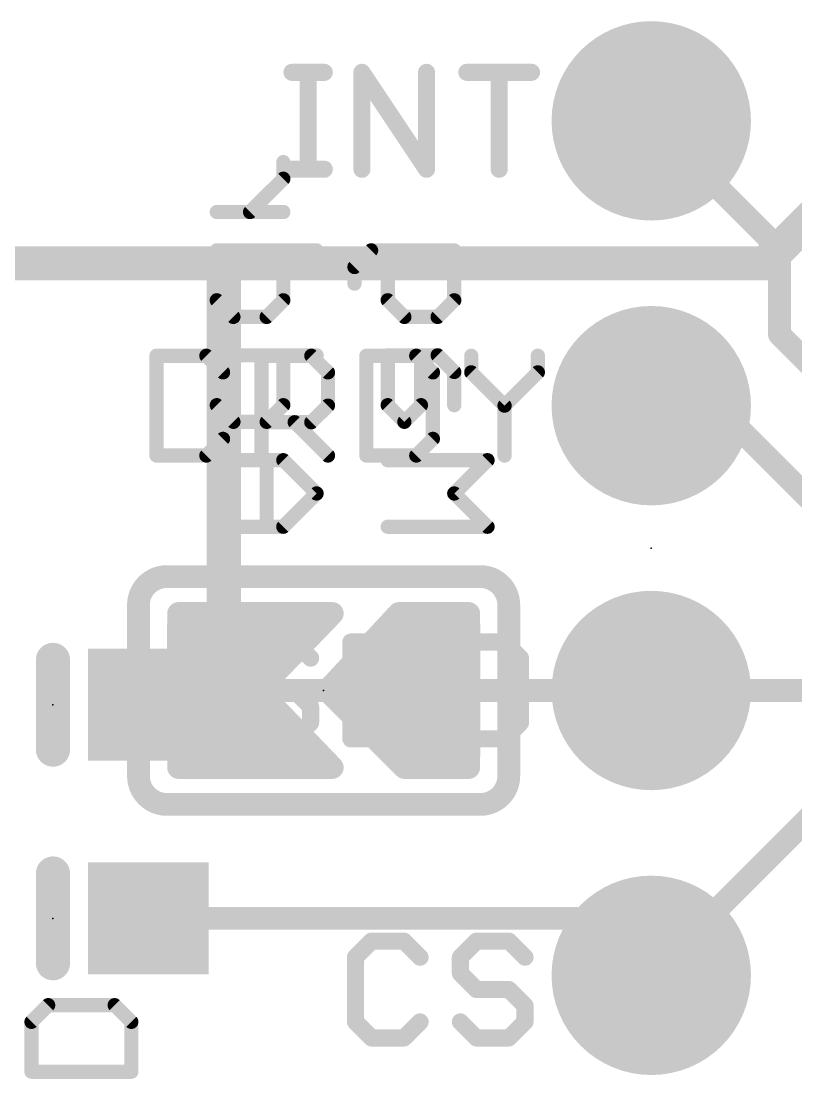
# Model space of a CAD drawing. Extents: x -6.4 to 50.9, y -4.9 to 29.2.
# Drawn here: x 13.43 to 20.34, y 6.7 to 16.13 of the extents above; entities that cross this region are included whole.
import ezdxf

# ---------------------------------------------------------------- set-up
doc = ezdxf.new("R2010")
doc.units = 0
for name, color, linetype in [('1', 12, 'CONTINUOUS'), ('16', 5, 'CONTINUOUS'), ('17', 110, 'CONTINUOUS'), ('21', 40, 'CONTINUOUS'), ('22', 6, 'CONTINUOUS'), ('23', 40, 'CONTINUOUS'), ('24', 6, 'CONTINUOUS')]:
    doc.layers.add(name, color=color, linetype=linetype)

# ---------------------------------------------------------------- blocks, each defined once
blk = doc.blocks.new('ROUNDP')
at = {"const_width": 0.5}
blk.add_lwpolyline([(0, -0.25, 1), (0, 0.25, 1), (0, -0.25)], format="xyb", dxfattribs=at)
blk = doc.blocks.new('RECT')
blk.add_solid([(-0.5, -0.5), (0.5, -0.5), (-0.5, 0.5), (0.5, 0.5)])
blk = doc.blocks.new('RECT121920X243840R50')
at = {"const_width": 0.1905}
blk.add_lwpolyline([(0.2858, -0.5715), (0.2858, 0.5715, 0.4142), (0.1905, 0.6668), (-0.1905, 0.6668, 0.4142), (-0.2858, 0.5715), (-0.2858, -0.5715, 0.4142), (-0.1905, -0.6668), (0.1905, -0.6668, 0.4142)], format="xyb", close=True, dxfattribs=at)
blk.add_solid([(-0.2159, -0.5969), (0.2159, -0.5969), (-0.2159, 0.5969), (0.2159, 0.5969)])

msp = doc.modelspace()

# ---------------------------------------------------------------- linework, layer by layer
at = {"layer": '1'}
for points, const_width in [([(20.193, 14.097), (19.05, 15.24)], 0.2032), ([(20.193, 14.097), (20.193, 13.335)], 0.2032), ([(21.348, 12.18), (20.193, 13.335)], 0.2032), ([(19.6265, 12.7), (19.05, 12.7)], 0.2032), ([(20.5763, 11.7502), (19.6265, 12.7)], 0.2032), ([(22.11, 10.68), (19.05, 7.62)], 0.2032), ([(15.113, 10.033), (15.24, 10.16)], 0.3048), ([(15.24, 10.16), (19.05, 10.16)], 0.2032), ([(20.8965, 10.16), (19.05, 10.16)], 0.2032), ([(15.113, 10.033), (14.566, 10.033)], 0.3048), ([(18.542, 8.128), (14.566, 8.128)], 0.2032), ([(19.05, 7.62), (18.542, 8.128)], 0.2032)]:
    msp.add_lwpolyline(points, dxfattribs=dict(at, const_width=const_width))
for points, const_width in [([(19.0859, 15.2759, 1), (19.0141, 15.2041)], 0.1016), ([(20.2438, 14.097, 1), (20.1422, 14.097)], 0.1016), ([(20.1571, 14.0611, 1), (20.2289, 14.1329)], 0.1016), ([(20.2289, 13.3709, 1), (20.1571, 13.2991)], 0.1016), ([(20.1422, 13.335, 1), (20.2438, 13.335)], 0.1016), ([(19.05, 12.7508, 1), (19.05, 12.6492)], 0.1016), ([(19.6624, 12.7359, 1), (19.5905, 12.6641)], 0.1016), ([(19.6265, 12.6492, 1), (19.6265, 12.7508)], 0.1016), ([(15.2939, 10.1061, 1), (15.1861, 10.2139)], 0.1524), ([(15.24, 10.2108, 1), (15.24, 10.1092)], 0.1016), ([(19.05, 10.2108, 1), (19.05, 10.1092)], 0.1016), ([(19.05, 10.1092, 1), (19.05, 10.2108)], 0.1016), ([(14.566, 10.1092, 1), (14.566, 9.9568)], 0.1524), ([(15.0591, 10.0869, 1), (15.1669, 9.9791)], 0.1524), ([(15.113, 9.9568, 1), (15.113, 10.1092)], 0.1524), ([(14.566, 8.1788, 1), (14.566, 8.0772)], 0.1016), ([(18.5779, 8.1639, 1), (18.5061, 8.0921)], 0.1016), ([(18.542, 8.0772, 1), (18.542, 8.1788)], 0.1016), ([(19.0141, 7.6559, 1), (19.0859, 7.5841)], 0.1016), ([(19.0141, 7.5841, 1), (19.0859, 7.6559)], 0.1016)]:
    msp.add_lwpolyline(points, format="xyb", dxfattribs=dict(at, const_width=const_width))
at = {"layer": '16'}
for points, const_width in [([(20.828, 14.732), (20.066, 13.97)], 0.3048), ([(15.24, 13.97), (12.573, 13.97)], 0.3048), ([(20.066, 13.97), (15.24, 13.97)], 0.3048), ([(15.24, 13.97), (15.24, 10.287)], 0.3048), ([(14.836, 9.4734), (14.836, 10.8466)], 0.2032), ([(14.836, 10.8466), (16.206, 10.8466)], 0.2032), ([(16.206, 10.8466), (15.5448, 10.16)], 0.2032), ([(16.8005, 10.8466), (16.1639, 10.16)], 0.2032), ([(17.422, 10.8466), (16.8005, 10.8466)], 0.2032), ([(17.422, 9.4734), (17.422, 10.8466)], 0.2032), ([(14.836, 10.7696), (16.1319, 10.7696)], 0.2032), ([(16.7291, 10.7696), (17.422, 10.7696)], 0.2032), ([(14.836, 10.5664), (15.9362, 10.5664)], 0.2032), ([(16.5407, 10.5664), (17.422, 10.5664)], 0.2032), ([(14.836, 10.3632), (15.7405, 10.3632)], 0.2032), ([(15.24, 10.287), (15.113, 10.16)], 0.3048), ([(16.3523, 10.3632), (17.422, 10.3632)], 0.2032), ([(14.836, 10.16), (15.5448, 10.16)], 0.2032), ([(15.5448, 10.16), (16.206, 9.4734)], 0.2032), ([(16.1639, 10.16), (16.8505, 9.4734)], 0.2032), ([(16.1639, 10.16), (17.422, 10.16)], 0.2032), ([(17.145, 10.16), (19.05, 10.16)], 0.2032), ([(14.836, 9.9568), (15.7405, 9.9568)], 0.2032), ([(16.3671, 9.9568), (17.422, 9.9568)], 0.2032), ([(14.836, 9.7536), (15.9362, 9.7536)], 0.2032), ([(16.5703, 9.7536), (17.422, 9.7536)], 0.2032), ([(14.836, 9.5504), (16.1318, 9.5504)], 0.2032), ([(16.7735, 9.5504), (17.422, 9.5504)], 0.2032), ([(16.206, 9.4734), (14.836, 9.4734)], 0.2032), ([(16.8505, 9.4734), (17.422, 9.4734)], 0.2032)]:
    msp.add_lwpolyline(points, dxfattribs=dict(at, const_width=const_width))
for points, const_width in [([(15.24, 14.0462, 1), (15.24, 13.8938)], 0.1524), ([(15.3162, 13.97, 1), (15.1638, 13.97)], 0.1524), ([(15.24, 13.8938, 1), (15.24, 14.0462)], 0.1524), ([(20.0121, 14.0239, 1), (20.1199, 13.9161)], 0.1524), ([(20.066, 13.8938, 1), (20.066, 14.0462)], 0.1524), ([(14.8868, 10.8466, 1), (14.7852, 10.8466)], 0.1016), ([(14.836, 10.8974, 1), (14.836, 10.7958)], 0.1016), ([(16.2426, 10.8114, 1), (16.1694, 10.8818)], 0.1016), ([(16.206, 10.7958, 1), (16.206, 10.8974)], 0.1016), ([(16.8005, 10.8974, 1), (16.8005, 10.7958)], 0.1016), ([(16.8378, 10.8121, 1), (16.7632, 10.8811)], 0.1016), ([(17.4728, 10.8466, 1), (17.3712, 10.8466)], 0.1016), ([(17.422, 10.7958, 1), (17.422, 10.8974)], 0.1016), ([(14.836, 10.8204, 1), (14.836, 10.7188)], 0.1016), ([(16.1319, 10.7188, 1), (16.1319, 10.8204)], 0.1016), ([(16.7291, 10.8204, 1), (16.7291, 10.7188)], 0.1016), ([(17.422, 10.7188, 1), (17.422, 10.8204)], 0.1016), ([(14.836, 10.6172, 1), (14.836, 10.5156)], 0.1016), ([(15.9362, 10.5156, 1), (15.9362, 10.6172)], 0.1016), ([(16.5407, 10.6172, 1), (16.5407, 10.5156)], 0.1016), ([(17.422, 10.5156, 1), (17.422, 10.6172)], 0.1016), ([(14.836, 10.414, 1), (14.836, 10.3124)], 0.1016), ([(15.2939, 10.2331, 1), (15.1861, 10.3409)], 0.1524), ([(15.7405, 10.3124, 1), (15.7405, 10.414)], 0.1016), ([(16.3523, 10.414, 1), (16.3523, 10.3124)], 0.1016), ([(17.422, 10.3124, 1), (17.422, 10.414)], 0.1016), ([(15.0591, 10.2139, 1), (15.1669, 10.1061)], 0.1524), ([(15.1638, 10.287, 1), (15.3162, 10.287)], 0.1524), ([(14.836, 10.2108, 1), (14.836, 10.1092)], 0.1016), ([(15.5814, 10.1952, 1), (15.5082, 10.1248)], 0.1016), ([(15.5082, 10.1952, 1), (15.5814, 10.1248)], 0.1016), ([(15.5448, 10.1092, 1), (15.5448, 10.2108)], 0.1016), ([(16.1998, 10.1959, 1), (16.128, 10.1241)], 0.1016), ([(16.1639, 10.2108, 1), (16.1639, 10.1092)], 0.1016), ([(16.1266, 10.1945, 1), (16.2012, 10.1255)], 0.1016), ([(17.145, 10.2108, 1), (17.145, 10.1092)], 0.1016), ([(17.422, 10.1092, 1), (17.422, 10.2108)], 0.1016), ([(19.05, 10.1092, 1), (19.05, 10.2108)], 0.1016), ([(14.836, 10.0076, 1), (14.836, 9.906)], 0.1016), ([(15.7405, 9.906, 1), (15.7405, 10.0076)], 0.1016), ([(16.3671, 10.0076, 1), (16.3671, 9.906)], 0.1016), ([(17.422, 9.906, 1), (17.422, 10.0076)], 0.1016), ([(14.836, 9.8044, 1), (14.836, 9.7028)], 0.1016), ([(15.9362, 9.7028, 1), (15.9362, 9.8044)], 0.1016), ([(16.5703, 9.8044, 1), (16.5703, 9.7028)], 0.1016), ([(17.422, 9.7028, 1), (17.422, 9.8044)], 0.1016), ([(14.836, 9.6012, 1), (14.836, 9.4996)], 0.1016), ([(16.1318, 9.4996, 1), (16.1318, 9.6012)], 0.1016), ([(16.7735, 9.6012, 1), (16.7735, 9.4996)], 0.1016), ([(17.422, 9.4996, 1), (17.422, 9.6012)], 0.1016), ([(14.836, 9.5242, 1), (14.836, 9.4226)], 0.1016), ([(16.1694, 9.4382, 1), (16.2426, 9.5086)], 0.1016), ([(16.206, 9.4226, 1), (16.206, 9.5242)], 0.1016), ([(16.8505, 9.5242, 1), (16.8505, 9.4226)], 0.1016), ([(16.8146, 9.4375, 1), (16.8864, 9.5093)], 0.1016), ([(17.422, 9.4226, 1), (17.422, 9.5242)], 0.1016), ([(14.7852, 9.4734, 1), (14.8868, 9.4734)], 0.1016), ([(17.3712, 9.4734, 1), (17.4728, 9.4734)], 0.1016)]:
    msp.add_lwpolyline(points, format="xyb", dxfattribs=dict(at, const_width=const_width))
at = {"layer": '21'}
for points, const_width in [([(15.8468, 15.6725), (16.135, 15.6725)], 0.1524), ([(15.9909, 14.8082), (15.9909, 15.6725)], 0.1524), ([(16.4705, 14.8082), (16.4705, 15.6725)], 0.1524), ([(16.4705, 15.6725), (17.0467, 14.8082)], 0.1524), ([(17.0467, 14.8082), (17.0467, 15.6725)], 0.1524), ([(17.406, 15.6725), (17.9823, 15.6725)], 0.1524), ([(17.6942, 14.8082), (17.6942, 15.6725)], 0.1524), ([(15.8468, 14.8082), (16.135, 14.8082)], 0.1524), ([(14.639, 13.1453), (14.639, 12.2555)], 0.127), ([(15.0838, 13.1453), (14.639, 13.1453)], 0.127), ([(15.2321, 12.997), (15.0838, 13.1453)], 0.127), ([(15.5745, 12.2555), (15.5745, 13.1453)], 0.127), ([(15.5745, 13.1453), (16.0194, 13.1453)], 0.127), ([(16.0194, 13.1453), (16.1677, 12.997)], 0.127), ([(16.51, 13.1453), (16.51, 12.2555)], 0.127), ([(16.9549, 13.1453), (16.51, 13.1453)], 0.127), ([(17.1032, 12.997), (16.9549, 13.1453)], 0.127), ([(17.4455, 13.1453), (17.4455, 12.997)], 0.127), ([(18.0387, 12.997), (18.0387, 13.1453)], 0.127), ([(15.2321, 12.4038), (15.2321, 12.997)], 0.127), ([(16.1677, 12.997), (16.1677, 12.7004)], 0.127), ([(17.1032, 12.4038), (17.1032, 12.997)], 0.127), ([(17.4455, 12.997), (17.7421, 12.7004)], 0.127), ([(17.7421, 12.7004), (18.0387, 12.997)], 0.127), ([(16.1677, 12.7004), (16.0194, 12.5521)], 0.127), ([(17.7421, 12.7004), (17.7421, 12.2555)], 0.127), ([(16.0194, 12.5521), (15.5745, 12.5521)], 0.127), ([(15.8711, 12.5521), (16.1677, 12.2555)], 0.127), ([(15.0838, 12.2555), (15.2321, 12.4038)], 0.127), ([(16.9549, 12.2555), (17.1032, 12.4038)], 0.127), ([(14.639, 12.2555), (15.0838, 12.2555)], 0.127), ([(16.51, 12.2555), (16.9549, 12.2555)], 0.127), ([(15.581, 10.5925), (15.4369, 10.4485)], 0.1524), ([(15.8691, 10.5925), (15.581, 10.5925)], 0.1524), ([(16.0131, 10.4485), (15.8691, 10.5925)], 0.1524), ([(16.3724, 10.5925), (16.3724, 9.7282)], 0.1524), ([(16.8046, 10.5925), (16.3724, 10.5925)], 0.1524), ([(16.9487, 10.4485), (16.8046, 10.5925)], 0.1524), ([(17.452, 10.5925), (17.308, 10.4485)], 0.1524), ([(17.7401, 10.5925), (17.452, 10.5925)], 0.1524), ([(17.8842, 10.4485), (17.7401, 10.5925)], 0.1524), ([(13.716, 10.433), (13.716, 9.633)], 0.3048), ([(15.4369, 10.4485), (15.4369, 10.3044)], 0.1524), ([(16.9487, 9.8723), (16.9487, 10.4485)], 0.1524), ([(17.308, 10.4485), (17.308, 9.8723)], 0.1524), ([(17.8842, 9.8723), (17.8842, 10.4485)], 0.1524), ([(15.4369, 10.3044), (15.581, 10.1604)], 0.1524), ([(15.581, 10.1604), (15.8691, 10.1604)], 0.1524), ([(15.8691, 10.1604), (16.0131, 10.0163)], 0.1524), ([(16.0131, 10.0163), (16.0131, 9.8723)], 0.1524), ([(15.581, 9.7282), (15.4369, 9.8723)], 0.1524), ([(16.0131, 9.8723), (15.8691, 9.7282)], 0.1524), ([(16.8046, 9.7282), (16.9487, 9.8723)], 0.1524), ([(17.308, 9.8723), (17.452, 9.7282)], 0.1524), ([(17.7401, 9.7282), (17.8842, 9.8723)], 0.1524), ([(15.8691, 9.7282), (15.581, 9.7282)], 0.1524), ([(16.3724, 9.7282), (16.8046, 9.7282)], 0.1524), ([(17.452, 9.7282), (17.7401, 9.7282)], 0.1524), ([(13.716, 7.728), (13.716, 8.528)], 0.3048), ([(16.5567, 7.9255), (16.4127, 7.7815)], 0.1524), ([(16.8449, 7.9255), (16.5567, 7.9255)], 0.1524), ([(16.9889, 7.7815), (16.8449, 7.9255)], 0.1524), ([(17.4923, 7.9255), (17.3482, 7.7815)], 0.1524), ([(17.7804, 7.9255), (17.4923, 7.9255)], 0.1524), ([(17.9244, 7.7815), (17.7804, 7.9255)], 0.1524), ([(16.4127, 7.7815), (16.4127, 7.2053)], 0.1524), ([(17.3482, 7.7815), (17.3482, 7.6374)], 0.1524), ([(17.3482, 7.6374), (17.4923, 7.4934)], 0.1524), ([(17.4923, 7.4934), (17.7804, 7.4934)], 0.1524), ([(17.7804, 7.4934), (17.9244, 7.3493)], 0.1524), ([(13.673, 7.3537), (13.5247, 7.2054)], 0.127), ([(14.2662, 7.3537), (13.673, 7.3537)], 0.127), ([(14.4145, 7.2054), (14.2662, 7.3537)], 0.127), ([(17.9244, 7.3493), (17.9244, 7.2053)], 0.1524), ([(13.5247, 7.2054), (13.5247, 6.7605)], 0.127), ([(14.4145, 6.7605), (14.4145, 7.2054)], 0.127), ([(16.4127, 7.2053), (16.5567, 7.0612)], 0.1524), ([(16.8449, 7.0612), (16.9889, 7.2053)], 0.1524), ([(17.4923, 7.0612), (17.3482, 7.2053)], 0.1524), ([(17.9244, 7.2053), (17.7804, 7.0612)], 0.1524), ([(16.5567, 7.0612), (16.8449, 7.0612)], 0.1524), ([(17.7804, 7.0612), (17.4923, 7.0612)], 0.1524), ([(13.5247, 6.7605), (14.4145, 6.7605)], 0.127)]:
    msp.add_lwpolyline(points, dxfattribs=dict(at, const_width=const_width))
for points, const_width in [([(15.8468, 15.7106, 1), (15.8468, 15.6344)], 0.0762), ([(16.029, 15.6725, 1), (15.9528, 15.6725)], 0.0762), ([(16.135, 15.6344, 1), (16.135, 15.7106)], 0.0762), ([(16.5022, 15.6937, 1), (16.4388, 15.6514)], 0.0762), ([(16.5086, 15.6725, 1), (16.4324, 15.6725)], 0.0762), ([(17.0848, 15.6725, 1), (17.0086, 15.6725)], 0.0762), ([(17.406, 15.7106, 1), (17.406, 15.6344)], 0.0762), ([(17.7323, 15.6725, 1), (17.6561, 15.6725)], 0.0762), ([(17.9823, 15.6344, 1), (17.9823, 15.7106)], 0.0762), ([(15.8468, 14.8463, 1), (15.8468, 14.7701)], 0.0762), ([(15.9528, 14.8082, 1), (16.029, 14.8082)], 0.0762), ([(16.135, 14.7701, 1), (16.135, 14.8463)], 0.0762), ([(16.4324, 14.8082, 1), (16.5086, 14.8082)], 0.0762), ([(17.0086, 14.8082, 1), (17.0848, 14.8082)], 0.0762), ([(17.015, 14.7871, 1), (17.0784, 14.8293)], 0.0762), ([(17.6561, 14.8082, 1), (17.7323, 14.8082)], 0.0762), ([(14.6707, 13.1453, 1), (14.6072, 13.1453)], 0.0635), ([(14.639, 13.177, 1), (14.639, 13.1135)], 0.0635), ([(15.1063, 13.1677, 1), (15.0614, 13.1228)], 0.0635), ([(15.0838, 13.1135, 1), (15.0838, 13.177)], 0.0635), ([(15.6062, 13.1453, 1), (15.5427, 13.1453)], 0.0635), ([(15.5745, 13.177, 1), (15.5745, 13.1135)], 0.0635), ([(16.0418, 13.1677, 1), (15.9969, 13.1228)], 0.0635), ([(16.0194, 13.1135, 1), (16.0194, 13.177)], 0.0635), ([(16.51, 13.177, 1), (16.51, 13.1135)], 0.0635), ([(16.5418, 13.1453, 1), (16.4783, 13.1453)], 0.0635), ([(16.9773, 13.1677, 1), (16.9324, 13.1228)], 0.0635), ([(16.9549, 13.1135, 1), (16.9549, 13.177)], 0.0635), ([(17.4773, 13.1453, 1), (17.4138, 13.1453)], 0.0635), ([(18.0704, 13.1453, 1), (18.0069, 13.1453)], 0.0635), ([(15.2639, 12.997, 1), (15.2004, 12.997)], 0.0635), ([(15.2097, 12.9745, 1), (15.2546, 13.0194)], 0.0635), ([(16.1994, 12.997, 1), (16.1359, 12.997)], 0.0635), ([(16.1452, 12.9745, 1), (16.1901, 13.0194)], 0.0635), ([(17.1349, 12.997, 1), (17.0714, 12.997)], 0.0635), ([(17.0807, 12.9745, 1), (17.1256, 13.0194)], 0.0635), ([(17.4138, 12.997, 1), (17.4773, 12.997)], 0.0635), ([(17.468, 13.0194, 1), (17.4231, 12.9745)], 0.0635), ([(18.0069, 12.997, 1), (18.0704, 12.997)], 0.0635), ([(18.0611, 12.9745, 1), (18.0162, 13.0194)], 0.0635), ([(16.1901, 12.6779, 1), (16.1452, 12.7228)], 0.0635), ([(17.7739, 12.7004, 1), (17.7104, 12.7004)], 0.0635), ([(17.7197, 12.7228, 1), (17.7646, 12.6779)], 0.0635), ([(17.7197, 12.6779, 1), (17.7646, 12.7228)], 0.0635), ([(16.1359, 12.7004, 1), (16.1994, 12.7004)], 0.0635), ([(15.5745, 12.5838, 1), (15.5745, 12.5203)], 0.0635), ([(15.8935, 12.5745, 1), (15.8486, 12.5296)], 0.0635), ([(15.9969, 12.5745, 1), (16.0418, 12.5296)], 0.0635), ([(16.0194, 12.5203, 1), (16.0194, 12.5838)], 0.0635), ([(15.2546, 12.3813, 1), (15.2097, 12.4262)], 0.0635), ([(17.1256, 12.3813, 1), (17.0807, 12.4262)], 0.0635), ([(15.2004, 12.4038, 1), (15.2639, 12.4038)], 0.0635), ([(17.0714, 12.4038, 1), (17.1349, 12.4038)], 0.0635), ([(14.639, 12.2873, 1), (14.639, 12.2238)], 0.0635), ([(14.6072, 12.2555, 1), (14.6707, 12.2555)], 0.0635), ([(15.0614, 12.278, 1), (15.1063, 12.233)], 0.0635), ([(15.0838, 12.2238, 1), (15.0838, 12.2873)], 0.0635), ([(15.5427, 12.2555, 1), (15.6062, 12.2555)], 0.0635), ([(16.1452, 12.233, 1), (16.1901, 12.278)], 0.0635), ([(16.51, 12.2873, 1), (16.51, 12.2238)], 0.0635), ([(16.4783, 12.2555, 1), (16.5418, 12.2555)], 0.0635), ([(16.9324, 12.278, 1), (16.9773, 12.233)], 0.0635), ([(16.9549, 12.2238, 1), (16.9549, 12.2873)], 0.0635), ([(17.7104, 12.2555, 1), (17.7739, 12.2555)], 0.0635), ([(15.581, 10.6306, 1), (15.581, 10.5544)], 0.0762), ([(15.6079, 10.5656, 1), (15.554, 10.6195)], 0.0762), ([(15.896, 10.6195, 1), (15.8421, 10.5656)], 0.0762), ([(15.8691, 10.5544, 1), (15.8691, 10.6306)], 0.0762), ([(16.4105, 10.5925, 1), (16.3343, 10.5925)], 0.0762), ([(16.3724, 10.6306, 1), (16.3724, 10.5544)], 0.0762), ([(16.8316, 10.6195, 1), (16.7777, 10.5656)], 0.0762), ([(16.8046, 10.5544, 1), (16.8046, 10.6306)], 0.0762), ([(17.452, 10.6306, 1), (17.452, 10.5544)], 0.0762), ([(17.479, 10.5656, 1), (17.4251, 10.6195)], 0.0762), ([(17.7671, 10.6195, 1), (17.7132, 10.5656)], 0.0762), ([(17.7401, 10.5544, 1), (17.7401, 10.6306)], 0.0762), ([(13.7922, 10.433, 1), (13.6398, 10.433)], 0.1524), ([(15.475, 10.4485, 1), (15.3988, 10.4485)], 0.0762), ([(15.41, 10.4754, 1), (15.4639, 10.4215)], 0.0762), ([(15.9862, 10.4215, 1), (16.0401, 10.4754)], 0.0762), ([(16.9868, 10.4485, 1), (16.9106, 10.4485)], 0.0762), ([(16.9217, 10.4215, 1), (16.9756, 10.4754)], 0.0762), ([(17.281, 10.4754, 1), (17.3349, 10.4215)], 0.0762), ([(17.3461, 10.4485, 1), (17.2699, 10.4485)], 0.0762), ([(17.9223, 10.4485, 1), (17.8461, 10.4485)], 0.0762), ([(17.8572, 10.4215, 1), (17.9111, 10.4754)], 0.0762), ([(15.4639, 10.3314, 1), (15.41, 10.2775)], 0.0762), ([(15.3988, 10.3044, 1), (15.475, 10.3044)], 0.0762), ([(15.581, 10.1985, 1), (15.581, 10.1223)], 0.0762), ([(15.554, 10.1334, 1), (15.6079, 10.1873)], 0.0762), ([(15.896, 10.1873, 1), (15.8421, 10.1334)], 0.0762), ([(15.8691, 10.1223, 1), (15.8691, 10.1985)], 0.0762), ([(16.0512, 10.0163, 1), (15.975, 10.0163)], 0.0762), ([(15.9862, 9.9894, 1), (16.0401, 10.0433)], 0.0762), ([(15.4639, 9.8992, 1), (15.41, 9.8453)], 0.0762), ([(15.975, 9.8723, 1), (16.0512, 9.8723)], 0.0762), ([(16.0401, 9.8453, 1), (15.9862, 9.8992)], 0.0762), ([(16.9106, 9.8723, 1), (16.9868, 9.8723)], 0.0762), ([(16.9756, 9.8453, 1), (16.9217, 9.8992)], 0.0762), ([(17.3349, 9.8992, 1), (17.281, 9.8453)], 0.0762), ([(17.2699, 9.8723, 1), (17.3461, 9.8723)], 0.0762), ([(17.8461, 9.8723, 1), (17.9223, 9.8723)], 0.0762), ([(17.9111, 9.8453, 1), (17.8572, 9.8992)], 0.0762), ([(15.581, 9.7663, 1), (15.581, 9.6901)], 0.0762), ([(15.554, 9.7013, 1), (15.6079, 9.7551)], 0.0762), ([(15.8421, 9.7551, 1), (15.896, 9.7013)], 0.0762), ([(15.8691, 9.6901, 1), (15.8691, 9.7663)], 0.0762), ([(16.3724, 9.7663, 1), (16.3724, 9.6901)], 0.0762), ([(16.3343, 9.7282, 1), (16.4105, 9.7282)], 0.0762), ([(16.7777, 9.7551, 1), (16.8316, 9.7013)], 0.0762), ([(16.8046, 9.6901, 1), (16.8046, 9.7663)], 0.0762), ([(17.452, 9.7663, 1), (17.452, 9.6901)], 0.0762), ([(17.4251, 9.7013, 1), (17.479, 9.7551)], 0.0762), ([(17.7132, 9.7551, 1), (17.7671, 9.7013)], 0.0762), ([(17.7401, 9.6901, 1), (17.7401, 9.7663)], 0.0762), ([(13.6398, 9.633, 1), (13.7922, 9.633)], 0.1524), ([(13.7922, 8.528, 1), (13.6398, 8.528)], 0.1524), ([(16.5567, 7.9636, 1), (16.5567, 7.8874)], 0.0762), ([(16.5837, 7.8986, 1), (16.5298, 7.9525)], 0.0762), ([(16.8718, 7.9525, 1), (16.8179, 7.8986)], 0.0762), ([(16.8449, 7.8874, 1), (16.8449, 7.9636)], 0.0762), ([(17.4923, 7.9636, 1), (17.4923, 7.8874)], 0.0762), ([(17.5192, 7.8986, 1), (17.4653, 7.9525)], 0.0762), ([(17.8073, 7.9525, 1), (17.7534, 7.8986)], 0.0762), ([(17.7804, 7.8874, 1), (17.7804, 7.9636)], 0.0762), ([(16.3857, 7.8084, 1), (16.4396, 7.7545)], 0.0762), ([(16.4508, 7.7815, 1), (16.3746, 7.7815)], 0.0762), ([(16.962, 7.7545, 1), (17.0158, 7.8084)], 0.0762), ([(17.3863, 7.7815, 1), (17.3101, 7.7815)], 0.0762), ([(17.3213, 7.8084, 1), (17.3751, 7.7545)], 0.0762), ([(17.8975, 7.7545, 1), (17.9514, 7.8084)], 0.0762), ([(13.6398, 7.728, 1), (13.7922, 7.728)], 0.1524), ([(17.3751, 7.6644, 1), (17.3213, 7.6105)], 0.0762), ([(17.3101, 7.6374, 1), (17.3863, 7.6374)], 0.0762), ([(17.4923, 7.5315, 1), (17.4923, 7.4553)], 0.0762), ([(17.4653, 7.4664, 1), (17.5192, 7.5203)], 0.0762), ([(17.8073, 7.5203, 1), (17.7534, 7.4664)], 0.0762), ([(17.7804, 7.4553, 1), (17.7804, 7.5315)], 0.0762), ([(13.673, 7.3855, 1), (13.673, 7.322)], 0.0635), ([(13.6955, 7.3313, 1), (13.6506, 7.3762)], 0.0635), ([(14.2887, 7.3762, 1), (14.2438, 7.3313)], 0.0635), ([(14.2662, 7.322, 1), (14.2662, 7.3855)], 0.0635), ([(17.9625, 7.3493, 1), (17.8863, 7.3493)], 0.0762), ([(17.8975, 7.3224, 1), (17.9514, 7.3763)], 0.0762), ([(13.5565, 7.2054, 1), (13.493, 7.2054)], 0.0635), ([(14.4463, 7.2054, 1), (14.3827, 7.2054)], 0.0635), ([(16.4396, 7.2322, 1), (16.3857, 7.1783)], 0.0762), ([(17.0158, 7.1783, 1), (16.962, 7.2322)], 0.0762), ([(17.3751, 7.2322, 1), (17.3213, 7.1783)], 0.0762), ([(17.9514, 7.1783, 1), (17.8975, 7.2322)], 0.0762), ([(13.5023, 7.2279, 1), (13.5472, 7.183)], 0.0635), ([(14.392, 7.183, 1), (14.437, 7.2279)], 0.0635), ([(16.3746, 7.2053, 1), (16.4508, 7.2053)], 0.0762), ([(17.8863, 7.2053, 1), (17.9625, 7.2053)], 0.0762), ([(16.5567, 7.0993, 1), (16.5567, 7.0231)], 0.0762), ([(16.5298, 7.0343, 1), (16.5837, 7.0881)], 0.0762), ([(16.8179, 7.0881, 1), (16.8718, 7.0343)], 0.0762), ([(16.8449, 7.0231, 1), (16.8449, 7.0993)], 0.0762), ([(17.4923, 7.0993, 1), (17.4923, 7.0231)], 0.0762), ([(17.4653, 7.0343, 1), (17.5192, 7.0881)], 0.0762), ([(17.7534, 7.0881, 1), (17.8073, 7.0343)], 0.0762), ([(17.7804, 7.0231, 1), (17.7804, 7.0993)], 0.0762), ([(13.5247, 6.7923, 1), (13.5247, 6.7288)], 0.0635), ([(13.493, 6.7605, 1), (13.5565, 6.7605)], 0.0635), ([(14.3827, 6.7605, 1), (14.4463, 6.7605)], 0.0635), ([(14.4145, 6.7288, 1), (14.4145, 6.7923)], 0.0635)]:
    msp.add_lwpolyline(points, format="xyb", dxfattribs=dict(at, const_width=const_width))
at = {"layer": '22'}
for points, const_width in [([(15.8014, 14.8719, 1), (15.7379, 14.8719)], 0.0635), ([(15.7379, 14.7236, 1), (15.8014, 14.7236)], 0.0635), ([(15.7921, 14.7012, 1), (15.7472, 14.7461)], 0.0635), ([(15.1765, 14.4588, 1), (15.1765, 14.3953)], 0.0635), ([(15.4506, 14.4495, 1), (15.4955, 14.4046)], 0.0635), ([(15.7697, 14.3953, 1), (15.7697, 14.4588)], 0.0635), ([(15.1765, 14.1165, 1), (15.1765, 14.053)], 0.0635), ([(15.2083, 14.0847, 1), (15.1448, 14.0847)], 0.0635), ([(15.8014, 14.0847, 1), (15.7379, 14.0847)], 0.0635), ([(16.0663, 14.053, 1), (16.0663, 14.1165)], 0.0635), ([(16.5522, 14.1165, 1), (16.5522, 14.053)], 0.0635), ([(16.5747, 14.0623, 1), (16.5298, 14.1072)], 0.0635), ([(16.7323, 14.0847, 1), (16.6688, 14.0847)], 0.0635), ([(17.3254, 14.0847, 1), (17.2619, 14.0847)], 0.0635), ([(17.2937, 14.053, 1), (17.2937, 14.1165)], 0.0635), ([(16.4357, 13.9364, 1), (16.3722, 13.9364)], 0.0635), ([(16.3815, 13.9589, 1), (16.4264, 13.914)], 0.0635), ([(16.3722, 13.7881, 1), (16.4357, 13.7881)], 0.0635), ([(15.199, 13.6623, 1), (15.154, 13.6174)], 0.0635), ([(15.7921, 13.6174, 1), (15.7472, 13.6623)], 0.0635), ([(16.723, 13.6623, 1), (16.678, 13.6174)], 0.0635), ([(17.3161, 13.6174, 1), (17.2712, 13.6623)], 0.0635), ([(15.1448, 13.6398, 1), (15.2083, 13.6398)], 0.0635), ([(15.7379, 13.6398, 1), (15.8014, 13.6398)], 0.0635), ([(16.6688, 13.6398, 1), (16.7323, 13.6398)], 0.0635), ([(17.2619, 13.6398, 1), (17.3254, 13.6398)], 0.0635), ([(15.3248, 13.5233, 1), (15.3248, 13.4598)], 0.0635), ([(15.3023, 13.4691, 1), (15.3472, 13.514)], 0.0635), ([(15.5989, 13.514, 1), (15.6438, 13.4691)], 0.0635), ([(15.6214, 13.4598, 1), (15.6214, 13.5233)], 0.0635), ([(16.8488, 13.5233, 1), (16.8488, 13.4598)], 0.0635), ([(16.8263, 13.4691, 1), (16.8712, 13.514)], 0.0635), ([(17.1229, 13.514, 1), (17.1678, 13.4691)], 0.0635), ([(17.1454, 13.4598, 1), (17.1454, 13.5233)], 0.0635), ([(15.2083, 13.1492, 1), (15.1448, 13.1492)], 0.0635), ([(15.1765, 13.1809, 1), (15.1765, 13.1174)], 0.0635), ([(15.8014, 13.1492, 1), (15.7379, 13.1492)], 0.0635), ([(16.0663, 13.1174, 1), (16.0663, 13.1809)], 0.0635), ([(16.7005, 13.1809, 1), (16.7005, 13.1174)], 0.0635), ([(16.7323, 13.1492, 1), (16.6688, 13.1492)], 0.0635), ([(17.0288, 13.1492, 1), (16.9653, 13.1492)], 0.0635), ([(17.1678, 13.1716, 1), (17.1229, 13.1267)], 0.0635), ([(17.1454, 13.1174, 1), (17.1454, 13.1809)], 0.0635), ([(17.3254, 13.0009, 1), (17.2619, 13.0009)], 0.0635), ([(17.2712, 12.9784, 1), (17.3161, 13.0233)], 0.0635), ([(15.199, 12.7268, 1), (15.154, 12.6819)], 0.0635), ([(15.1448, 12.7043, 1), (15.2083, 12.7043)], 0.0635), ([(15.7379, 12.7043, 1), (15.8014, 12.7043)], 0.0635), ([(15.7921, 12.6819, 1), (15.7472, 12.7268)], 0.0635), ([(16.723, 12.7268, 1), (16.678, 12.6819)], 0.0635), ([(16.6688, 12.7043, 1), (16.7323, 12.7043)], 0.0635), ([(16.9653, 12.7043, 1), (17.0288, 12.7043)], 0.0635), ([(17.0195, 12.6819, 1), (16.9746, 12.7268)], 0.0635), ([(17.2619, 12.7043, 1), (17.3254, 12.7043)], 0.0635), ([(15.3248, 12.5878, 1), (15.3248, 12.5243)], 0.0635), ([(15.3023, 12.5336, 1), (15.3472, 12.5785)], 0.0635), ([(15.5989, 12.5785, 1), (15.6438, 12.5336)], 0.0635), ([(15.6214, 12.5243, 1), (15.6214, 12.5878)], 0.0635), ([(16.8263, 12.5785, 1), (16.8712, 12.5336)], 0.0635), ([(16.8263, 12.5336, 1), (16.8712, 12.5785)], 0.0635), ([(15.1765, 12.2454, 1), (15.1765, 12.1819)], 0.0635), ([(15.6531, 12.2137, 1), (15.5896, 12.2137)], 0.0635), ([(15.7921, 12.2361, 1), (15.7472, 12.1912)], 0.0635), ([(15.7697, 12.1819, 1), (15.7697, 12.2454)], 0.0635), ([(16.7005, 12.2454, 1), (16.7005, 12.1819)], 0.0635), ([(17.6127, 12.1912, 1), (17.5678, 12.2361)], 0.0635), ([(17.5903, 12.1819, 1), (17.5903, 12.2454)], 0.0635), ([(16.0887, 11.8946, 1), (16.0438, 11.9395)], 0.0635), ([(17.3161, 11.9395, 1), (17.2712, 11.8946)], 0.0635), ([(16.0438, 11.8946, 1), (16.0887, 11.9395)], 0.0635), ([(17.2712, 11.9395, 1), (17.3161, 11.8946)], 0.0635), ([(15.1765, 11.6523, 1), (15.1765, 11.5887)], 0.0635), ([(15.5896, 11.6205, 1), (15.6531, 11.6205)], 0.0635), ([(15.7472, 11.643, 1), (15.7921, 11.598)], 0.0635), ([(15.7697, 11.5887, 1), (15.7697, 11.6523)], 0.0635), ([(16.7005, 11.6523, 1), (16.7005, 11.5887)], 0.0635), ([(17.5678, 11.598, 1), (17.6127, 11.643)], 0.0635), ([(17.5903, 11.5887, 1), (17.5903, 11.6523)], 0.0635), ([(14.732, 11.176, 0.4142), (14.478, 10.922)], 0.2032), ([(14.732, 11.2268, 1), (14.732, 11.1252)], 0.1016), ([(14.732, 11.1252, 1), (14.732, 11.2268)], 0.1016), ([(17.78, 10.922, 0.4142), (17.526, 11.176)], 0.2032), ([(17.526, 11.2268, 1), (17.526, 11.1252)], 0.1016), ([(17.526, 11.1252, 1), (17.526, 11.2268)], 0.1016), ([(14.5288, 10.922, 1), (14.4272, 10.922)], 0.1016), ([(14.4272, 10.922, 1), (14.5288, 10.922)], 0.1016), ([(17.8308, 10.922, 1), (17.7292, 10.922)], 0.1016), ([(17.7292, 10.922, 1), (17.8308, 10.922)], 0.1016), ([(14.478, 9.398, 0.4142), (14.732, 9.144)], 0.2032), ([(14.5288, 9.398, 1), (14.4272, 9.398)], 0.1016), ([(14.4272, 9.398, 1), (14.5288, 9.398)], 0.1016), ([(17.526, 9.144, 0.4142), (17.78, 9.398)], 0.2032), ([(17.8308, 9.398, 1), (17.7292, 9.398)], 0.1016), ([(17.7292, 9.398, 1), (17.8308, 9.398)], 0.1016), ([(14.732, 9.1948, 1), (14.732, 9.0932)], 0.1016), ([(14.732, 9.0932, 1), (14.732, 9.1948)], 0.1016), ([(17.526, 9.1948, 1), (17.526, 9.0932)], 0.1016), ([(17.526, 9.0932, 1), (17.526, 9.1948)], 0.1016)]:
    msp.add_lwpolyline(points, format="xyb", dxfattribs=dict(at, const_width=const_width))
for points, const_width in [([(15.7697, 14.7236), (15.7697, 14.8719)], 0.127), ([(15.4731, 14.4271), (15.7697, 14.7236)], 0.127), ([(15.1765, 14.4271), (15.7697, 14.4271)], 0.127), ([(16.0663, 14.0847), (15.1765, 14.0847)], 0.127), ([(15.1765, 14.0847), (15.1765, 13.6398)], 0.127), ([(15.7697, 13.6398), (15.7697, 14.0847)], 0.127), ([(16.4039, 13.9364), (16.5522, 14.0847)], 0.127), ([(16.5522, 14.0847), (17.2937, 14.0847)], 0.127), ([(16.7005, 13.6398), (16.7005, 14.0847)], 0.127), ([(17.2937, 14.0847), (17.2937, 13.6398)], 0.127), ([(16.4039, 13.7881), (16.4039, 13.9364)], 0.127), ([(15.1765, 13.6398), (15.3248, 13.4915)], 0.127), ([(15.6214, 13.4915), (15.7697, 13.6398)], 0.127), ([(16.8488, 13.4915), (16.7005, 13.6398)], 0.127), ([(17.2937, 13.6398), (17.1454, 13.4915)], 0.127), ([(15.3248, 13.4915), (15.6214, 13.4915)], 0.127), ([(17.1454, 13.4915), (16.8488, 13.4915)], 0.127), ([(16.0663, 13.1492), (15.1765, 13.1492)], 0.127), ([(15.1765, 13.1492), (15.1765, 12.7043)], 0.127), ([(15.7697, 12.7043), (15.7697, 13.1492)], 0.127), ([(17.1454, 13.1492), (16.7005, 13.1492)], 0.127), ([(16.7005, 13.1492), (16.7005, 12.7043)], 0.127), ([(16.9971, 12.7043), (16.9971, 13.1492)], 0.127), ([(17.2937, 13.0009), (17.1454, 13.1492)], 0.127), ([(17.2937, 12.7043), (17.2937, 13.0009)], 0.127), ([(15.1765, 12.7043), (15.3248, 12.556)], 0.127), ([(15.6214, 12.556), (15.7697, 12.7043)], 0.127), ([(16.7005, 12.7043), (16.8488, 12.556)], 0.127), ([(16.8488, 12.556), (16.9971, 12.7043)], 0.127), ([(15.3248, 12.556), (15.6214, 12.556)], 0.127), ([(15.7697, 12.2137), (15.1765, 12.2137)], 0.127), ([(15.6214, 11.6205), (15.6214, 12.2137)], 0.127), ([(16.0663, 11.9171), (15.7697, 12.2137)], 0.127), ([(17.5903, 12.2137), (16.7005, 12.2137)], 0.127), ([(17.2937, 11.9171), (17.5903, 12.2137)], 0.127), ([(15.7697, 11.6205), (16.0663, 11.9171)], 0.127), ([(17.5903, 11.6205), (17.2937, 11.9171)], 0.127), ([(15.1765, 11.6205), (15.7697, 11.6205)], 0.127), ([(16.7005, 11.6205), (17.5903, 11.6205)], 0.127), ([(17.526, 11.176), (14.732, 11.176)], 0.2032), ([(14.478, 9.398), (14.478, 10.922)], 0.2032), ([(17.78, 9.398), (17.78, 10.922)], 0.2032), ([(14.732, 9.144), (17.526, 9.144)], 0.2032)]:
    msp.add_lwpolyline(points, dxfattribs=dict(at, const_width=const_width))
at = {"layer": '23'}
for p in [(19.05, 11.43), (13.716, 10.033), (13.716, 8.128)]:
    msp.add_point(p, dxfattribs=at)
at = {"layer": '24'}
msp.add_point((16.129, 10.16), dxfattribs=at)

# ---------------------------------------------------------------- block references
at = {"layer": '1', "xscale": 1.075}
msp.add_blockref('RECT', (14.566, 10.033), dxfattribs=at)
at = {"layer": '1', "xscale": 1.075, "rotation": 180}
msp.add_blockref('RECT', (14.566, 8.128), dxfattribs=at)
at = {"layer": '16', "rotation": 180}
for p in [(15.113, 10.16), (17.145, 10.16)]:
    msp.add_blockref('RECT121920X243840R50', p, dxfattribs=at)
at = {"layer": '17', "xscale": 1.778, "yscale": 1.778}
for p in [(19.05, 15.24), (19.05, 15.24), (19.05, 12.7), (19.05, 12.7), (19.05, 10.16), (19.05, 10.16), (19.05, 7.62), (19.05, 7.62)]:
    msp.add_blockref('ROUNDP', p, dxfattribs=at)

doc.saveas('drawing.dxf')
